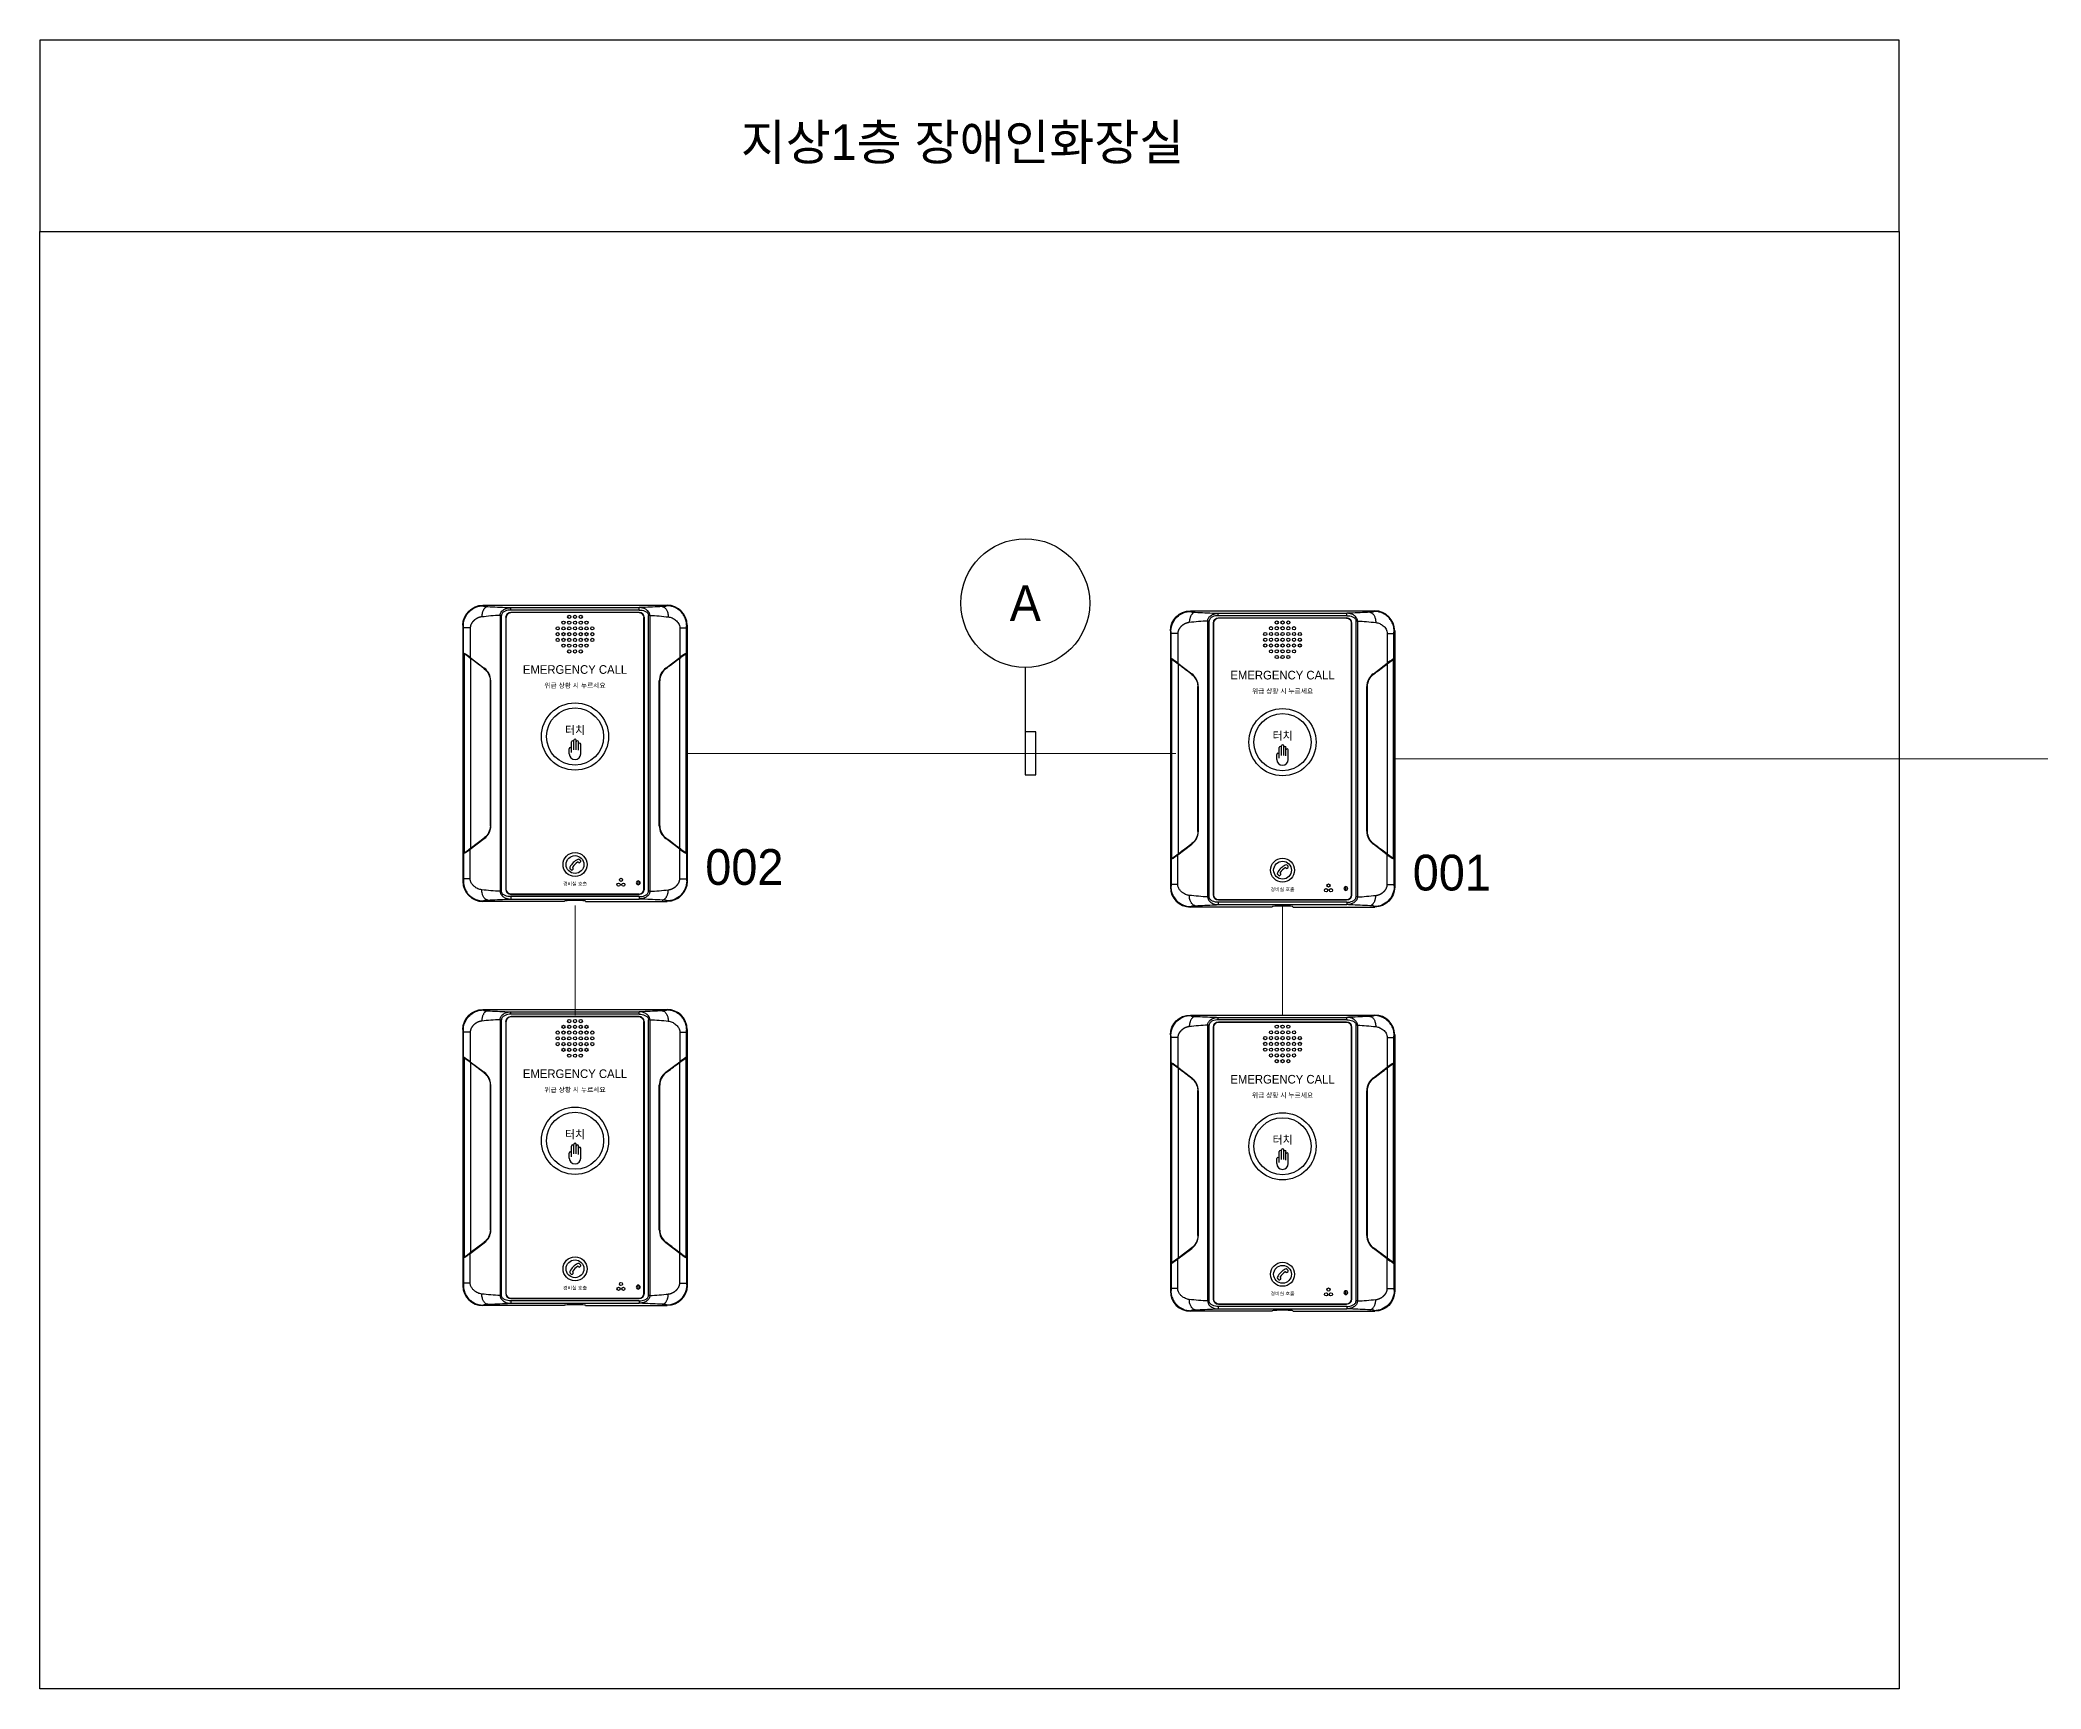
# Model space of a CAD drawing. Header units: millimetres. Extents: x 423257 to 751317, y -351975 to -271940.
# Drawn here: x 528793 to 549755, y -301244 to -283964 of the extents above; entities that cross this region are included whole.
import ezdxf
from ezdxf.enums import TextEntityAlignment as Align

# ---------------------------------------------------------------- set-up
doc = ezdxf.new("R2010")
doc.units = ezdxf.units.MM
doc.header["$LTSCALE"] = 150
for name, color, linetype in [('-----20 General Symbol', 3, 'Continuous'), ('-----29 Cable Schedule', 1, 'Continuous'), ('-----29 Indicator', 1, 'Continuous'), ('-----30 Text', 2, 'Continuous')]:
    doc.layers.add(name, color=color, linetype=linetype)
doc.layers.add('4', color=4, linetype='Continuous', lineweight=0)
doc.styles.add('ELEC', font='')
doc.styles.get('ELEC').set_extended_font_data('Dotum')

# ---------------------------------------------------------------- blocks, each defined once
blk = doc.blocks.new('비상벨(화장실상단)')
for p, q in [((-459.2, 0), (-456.9, -2.3)), ((-459.2, 0), (459.2, 0)), ((459.2, 0), (456.9, -2.3)), ((-556.5, -101.9), (-558.8, -99.6)), ((-558.8, -99.6), (-558.8, -1377)), ((-373.2, -51), (-373.2, -1425.6)), ((-373.2, -51), (-366.2, -51)), ((-366.2, -1425.6), (-366.2, -51)), ((-344, -60), (-344, -1416.6)), ((-343.6, -60.4), (-344, -60)), ((-343.6, -1416.2), (-343.6, -60.4)), ((-320.4, -23.9), (-320.4, -11.9)), ((320.4, -23.9), (-320.4, -23.9)), ((-319.3, -35.3), (319.3, -35.3)), ((-319.3, -35.3), (-318.9, -35.7)), ((318.9, -35.7), (-318.9, -35.7)), ((319.3, -35.3), (318.9, -35.7)), ((320.4, -23.9), (320.4, -11.9)), ((343.6, -60.4), (344, -60)), ((343.6, -1416.2), (343.6, -60.4)), ((344, -60), (344, -1416.6)), ((366.2, -1425.6), (366.2, -51)), ((373.2, -51), (366.2, -51)), ((373.2, -51), (373.2, -1425.6)), ((556.5, -101.9), (558.8, -99.6)), ((558.8, -99.6), (558.8, -1377)), ((-555.2, -238.4), (-555.2, -112.8)), ((-522.1, -112.8), (-522.1, -260.8)), ((522.1, -112.8), (522.1, -260.8)), ((555.2, -238.4), (555.2, -112.8)), ((-553.3, -251.2), (-555.7, -251.2)), ((-555.7, -251.2), (-555.7, -1225.4)), ((-555.2, -238.4), (-555.2, -238.4)), ((-554.3, -240.3), (-554.3, -240.3)), ((-548.9, -244.6), (-554.3, -240.3)), ((-553.3, -1225.4), (-553.3, -251.2)), ((-553.3, -251.2), (-553.1, -251.4)), ((-553.1, -242.5), (-553.1, -1234.1)), ((-552.8, -242.5), (-552.8, -1234.1)), ((-452.6, -315.2), (-522.2, -262.7)), ((-522.1, -260.8), (-452.5, -313.3)), ((-520.7, -264.9), (-520.7, -1211.7)), ((452.5, -313.3), (522.1, -260.8)), ((522.2, -262.7), (452.6, -315.2)), ((520.7, -264.9), (520.7, -1211.7)), ((548.9, -244.6), (554.3, -240.3)), ((552.8, -242.5), (552.8, -1234.1)), ((553.1, -242.5), (553.1, -1234.1)), ((553.3, -251.2), (553.1, -251.4)), ((553.3, -251.2), (555.7, -251.2)), ((553.3, -1225.4), (553.3, -251.2)), ((554.3, -240.3), (554.3, -240.3)), ((555.2, -238.4), (555.2, -238.4)), ((555.7, -251.2), (555.7, -1225.4)), ((-453.7, -315.4), (-452.6, -315.2)), ((-421.9, -1099.9), (-421.9, -376.7)), ((-421, -377.6), (-421.9, -377.7)), ((-421, -377.6), (-421, -1099)), ((-420, -377.6), (-421, -377.6)), ((-420, -1099), (-420, -377.6)), ((420, -1099), (420, -377.6)), ((421, -377.6), (420, -377.6)), ((421, -377.6), (421, -1099)), ((421, -377.6), (421.9, -377.7)), ((421.9, -1099.9), (421.9, -376.7)), ((453.7, -315.4), (452.6, -315.2)), ((-17.2, -734.9), (-17.2, -681.2)), ((-5.7, -720.3), (-5.7, -672.9)), ((5.7, -720.3), (5.7, -672.9)), ((17.2, -723), (17.2, -681.2)), ((28.7, -741.1), (28.7, -692.7)), ((-28.7, -741.1), (-28.7, -715.7)), ((-452.6, -1161.4), (-522.2, -1213.9)), ((-522.1, -1215.8), (-452.5, -1163.3)), ((-453.7, -1161.2), (-452.6, -1161.4)), ((-421, -1099), (-421.9, -1098.9)), ((-420, -1099), (-421, -1099)), ((421, -1099), (420, -1099)), ((421, -1099), (421.9, -1098.9)), ((522.1, -1215.8), (452.5, -1163.3)), ((453.7, -1161.2), (452.6, -1161.4)), ((452.6, -1161.4), (522.2, -1213.9)), ((-553.3, -1225.4), (-555.7, -1225.4)), ((-555.2, -1238.2), (-555.2, -1363.8)), ((-555.2, -1238.2), (-555.2, -1238.2)), ((-554.3, -1236.3), (-548.9, -1232.1)), ((-554.3, -1236.3), (-554.3, -1236.3)), ((-553.1, -1225.2), (-553.3, -1225.4)), ((-522.1, -1363.8), (-522.1, -1215.8)), ((16.6, -1281.4), (17.9, -1282.8)), ((27.4, -1273.3), (22.7, -1268.5)), ((23.6, -1282.8), (27.4, -1279)), ((522.1, -1363.8), (522.1, -1215.8)), ((554.3, -1236.3), (548.9, -1232.1)), ((553.1, -1225.2), (553.3, -1225.4)), ((553.3, -1225.4), (555.7, -1225.4)), ((554.3, -1236.3), (554.3, -1236.3)), ((555.2, -1238.2), (555.2, -1238.2)), ((555.2, -1238.2), (555.2, -1363.8)), ((-556.5, -1374.7), (-558.8, -1377)), ((-19, -1319.7), (-23.8, -1315)), ((-9.6, -1315.9), (-13.3, -1319.7)), ((-10.9, -1308.9), (-9.6, -1310.2)), ((314.1, -1393.5), (314.1, -1374.5)), ((314.7, -1393.6), (314.7, -1374.5)), ((323.5, -1388.6), (323.5, -1379.4)), ((324.1, -1387.3), (324.1, -1380.8)), ((556.5, -1374.7), (558.8, -1377)), ((-459.2, -1476.6), (-456.9, -1474.3)), ((-52.5, -1476.6), (-459.2, -1476.6)), ((-373.2, -1425.6), (-366.2, -1425.6)), ((-343.6, -1416.2), (-344, -1416.6)), ((-320.4, -1452.7), (-320.4, -1464.6)), ((320.4, -1452.7), (-320.4, -1452.7)), ((-319.3, -1441.3), (-318.9, -1440.9)), ((-319.3, -1441.3), (319.3, -1441.3)), ((318.9, -1440.9), (-318.9, -1440.9)), ((-52.5, -1476.6), (-51.9, -1474.7)), ((51.9, -1474.7), (52.5, -1476.6)), ((52.5, -1476.6), (459.2, -1476.6)), ((319.3, -1441.3), (318.9, -1440.9)), ((320.4, -1452.7), (320.4, -1464.6)), ((343.6, -1416.2), (344, -1416.6)), ((373.2, -1425.6), (366.2, -1425.6)), ((459.2, -1476.6), (456.9, -1474.3))]:
    blk.add_line(p, q)
for centre, radius in [((-57.4, -86.6), 7.98), ((-28.7, -57.9), 7.98), ((-28.7, -86.6), 7.98), ((0, -57.9), 7.98), ((0, -86.6), 7.98), ((28.7, -57.9), 7.98), ((28.7, -86.6), 7.98), ((57.4, -86.6), 7.98), ((-86.2, -115.3), 7.98), ((-86.2, -144), 7.98), ((-86.2, -172.7), 7.98), ((-57.4, -115.3), 7.98), ((-57.4, -144), 7.98), ((-57.4, -172.7), 7.98), ((-57.4, -201.4), 7.98), ((-28.7, -115.3), 7.98), ((-28.7, -144), 7.98), ((-28.7, -172.7), 7.98), ((-28.7, -201.4), 7.98), ((0, -115.3), 7.98), ((0, -144), 7.98), ((0, -172.7), 7.98), ((0, -201.4), 7.98), ((28.7, -115.3), 7.98), ((28.7, -144), 7.98), ((28.7, -172.7), 7.98), ((28.7, -201.4), 7.98), ((57.4, -115.3), 7.98), ((57.4, -144), 7.98), ((57.4, -172.7), 7.98), ((57.4, -201.4), 7.98), ((86.2, -115.3), 7.98), ((86.2, -144), 7.98), ((86.2, -172.7), 7.98), ((-28.7, -230.2), 7.98), ((0, -230.2), 7.98), ((28.7, -230.2), 7.98), ((0, -654.5), 167.5), ((0, -654.5), 142.4), ((0, -1292.7), 59.8), ((0, -1292.7), 44.4), ((217, -1392.8), 7.98), ((228.9, -1368.9), 7.98), ((240.9, -1392.8), 7.98)]:
    blk.add_circle(centre, radius)
at = {"extrusion": (0, 0, -1)}
blk.add_circle((-315.1, -1384), 9.57, dxfattribs=at)
for centre, radius, start, end in [((-11.5, -681.2), 5.74, 0, 180), ((0, -672.9), 5.74, 0, 180), ((11.5, -681.2), 5.74, 0, 180), ((23, -692.7), 5.74, 0, 180), ((-23, -715.7), 5.74, 0, 180), ((0, -741.1), 28.7, 180, 0), ((53.5, -1345.8), 88.4, 116.96256, 152.99106), ((62, -1354.3), 88.4, 123.99226, 145.95873), ((14.3, -1283.6), 3.19, 45, 123.99226), ((17, -1274.2), 8.04, 45, 116.97493), ((20.8, -1279.9), 4.02, 225, 315), ((24.6, -1276.1), 4.02, 315, 45), ((-18.1, -1309.3), 8.04, 152.62899, 225), ((-16.2, -1316.9), 4.02, 225, 315), ((-8.7, -1306.6), 3.19, 145.95873, 225), ((-12.4, -1313.1), 4.02, 315, 45)]:
    blk.add_arc(centre, radius, start, end)
at = {"extrusion": (-1.77494e-30, -1.17146e-15, -1)}
blk.add_ellipse((-459, -99.9), major_axis=(-70.7, 70.7), ratio=0.997265, start_param=5.499157, end_param=7.067214, dxfattribs=at)
at = {"extrusion": (-4.04291e-30, -1.17146e-15, -1)}
blk.add_ellipse((-319.3, -60.1), major_axis=(-17.5, 17.5), ratio=0.997265, start_param=5.499157, end_param=7.067214, dxfattribs=at)
for centre, major_axis, ratio, start_param, end_param in [((-318.9, -60.5), (-17.5, 17.5), 0.997265, 5.499157, 7.067214), ((319.3, -60.1), (17.5, 17.5), 0.997265, 5.499157, 7.067214), ((459, -99.9), (70.7, 70.7), 0.997265, 5.499157, 7.067214), ((-555.2, -251.6), (0, -13.2), 0.041099, 3.147604, 4.679882), ((-475.5, -299.6), (79.7, -61.1), 0.030011, 2.217818, 3.112232), ((-552.8, -238.4), (0.35, -2.37), 0.9986, 4.566019, 5.467878), ((-552.8, -238.4), (0.35, -2.37), 0.9986, 4.566019, 5.467878), ((-552.8, -251.6), (1.5, -11.3), 0.042209, 3.136682, 4.66896), ((-477, -301.5), (77.4, -61.1), 0.030236, 2.218709, 3.113122), ((-520.7, -260.8), (-1.44, -1.91), 0.498453, 5.071767, 6.23875), ((475.5, -299.6), (79.7, 61.1), 0.030011, 0.029361, 0.923774), ((520.7, -260.8), (1.44, -1.91), 0.498453, 0.044435, 1.211419), ((477, -301.5), (77.4, 61.1), 0.030236, 0.028471, 0.922884), ((552.8, -251.6), (1.5, 11.3), 0.042209, 4.755818, 6.288096), ((552.8, -238.4), (-0.35, -2.37), 0.9986, 0.815308, 1.717167), ((552.8, -238.4), (-0.35, -2.37), 0.9986, 0.815308, 1.717167), ((555.2, -251.6), (0, 13.2), 0.041099, 4.744896, 6.277174), ((-451.1, -313.3), (1.44, 1.91), 0.498453, 1.930174, 3.097157), ((-505.5, -378.1), (85.3, 6.6), 0.960533, 6.208929, 7.110788), ((505.5, -378.1), (85.3, -6.6), 0.960533, 2.31399, 3.215849), ((504.1, -378.1), (82.9, -6.4), 0.959359, 2.314018, 3.215877), ((451.1, -313.3), (1.44, -1.91), 0.498453, 0.044435, 1.211419), ((-451.1, -1163.3), (1.44, -1.91), 0.498453, 3.186028, 4.353011), ((-505.5, -1098.5), (85.3, -6.6), 0.960533, 5.455582, 6.357441), ((505.5, -1098.5), (85.3, 6.6), 0.960533, 3.067337, 3.969196), ((504.1, -1098.5), (82.9, 6.4), 0.959359, 3.067308, 3.969168), ((451.1, -1163.3), (1.44, 1.91), 0.498453, 5.071767, 6.23875), ((-555.2, -1225), (0, 13.2), 0.041099, 1.603304, 3.135581), ((-475.5, -1177), (79.7, 61.1), 0.030011, 3.170954, 4.065367), ((-552.8, -1238.2), (0.35, 2.37), 0.9986, 0.815308, 1.717167), ((-552.8, -1238.2), (0.35, 2.37), 0.9986, 0.815308, 1.717167), ((-552.8, -1225), (1.5, 11.3), 0.042209, 1.614225, 3.146503), ((-477, -1175.1), (77.4, 61.1), 0.030236, 3.170063, 4.064477), ((-520.7, -1215.8), (-1.44, 1.91), 0.498453, 0.044435, 1.211419), ((520.7, -1215.8), (1.44, 1.91), 0.498453, 5.071767, 6.23875), ((475.5, -1177), (79.7, -61.1), 0.030011, 5.359411, 6.253824), ((477, -1175.1), (77.4, -61.1), 0.030236, 5.360301, 6.254715), ((552.8, -1225), (1.5, -11.3), 0.042209, 6.278275, 7.810553), ((552.8, -1238.2), (-0.35, 2.37), 0.9986, 4.566019, 5.467878), ((552.8, -1238.2), (-0.35, 2.37), 0.9986, 4.566019, 5.467878), ((555.2, -1225), (0, -13.2), 0.041099, 0.006011, 1.538289), ((-459, -1376.7), (-70.7, -70.7), 0.997265, 5.499157, 7.067214), ((-319.3, -1416.5), (-17.5, -17.5), 0.997265, 5.499157, 7.067214), ((0, -1474.7), (51.9, 0), 0.052408, 2.700419, 3.140194), ((0, -1474.7), (51.9, 0), 0.052408, 0.429697, 2.700419), ((0, -1474.7), (51.9, 0), 0.052408, 0.001399, 0.429697), ((318.9, -1416.1), (17.5, -17.5), 0.997265, 5.499157, 7.067214)]:
    blk.add_ellipse(centre, major_axis=major_axis, ratio=ratio, start_param=start_param, end_param=end_param)
at = {"extrusion": (0, 1.17146e-15, -1)}
blk.add_ellipse((318.9, -60.5), major_axis=(17.5, 17.5), ratio=0.997265, start_param=5.499157, end_param=7.067214, dxfattribs=at)
at = {"extrusion": (2.36658e-30, 1.17146e-15, -1)}
for centre, major_axis in [((459, -1376.7), (70.7, -70.7)), ((319.3, -1416.5), (17.5, -17.5))]:
    blk.add_ellipse(centre, major_axis=major_axis, ratio=0.997265, start_param=5.499157, end_param=7.067214, dxfattribs=at)
at = {"extrusion": (5.14732e-29, 1.17146e-15, -1)}
blk.add_ellipse((-318.9, -1416.1), major_axis=(-17.5, -17.5), ratio=0.997265, start_param=5.499157, end_param=7.067214, dxfattribs=at)
for points, degree, knots in [([(-556.5, -101.9), (-556.4, -82.2), (-550.3, -62.5), (-528.1, -29.8), (-512.1, -16.9), (-493.7, -9.5)], 3, [0, 0, 0, 0, 0.5, 0.5, 1, 1, 1, 1]), ([(-493.7, -68.6), (-497.7, -71.1), (-501.4, -74.2), (-510.4, -81.5), (-515.7, -90.5), (-522.1, -101.3), (-522.1, -112.8)], 2, [0, 0, 0, 0.18839, 0.18839, 0.594195, 0.594195, 1, 1, 1]), ([(-465, -58.1), (-469.5, -58.5), (-474.4, -59.9), (-479.2, -61.2), (-484, -63.4), (-489.1, -65.6), (-493.7, -68.6)], 2, [0, 0, 0, 0.325534, 0.325534, 0.651068, 0.651068, 1, 1, 1]), ([(-454.8, -4.4), (-453.2, -5.2), (-449.3, -5.8), (-444.4, -6.5), (-435, -6.9)], 2, [0, 0, 0, 0.5, 0.5, 1, 1, 1]), ([(-435, -6.9), (-402.8, -8.4), (-371.5, -10), (-331.2, -11.5), (-325.8, -11.7), (-320.4, -11.9)], 3, [0, 0, 0, 0, 0.86628, 0.86628, 1, 1, 1, 1]), ([(-373.2, -51), (-373.1, -49), (-372.8, -45), (-370.9, -39.1), (-367.6, -33), (-362.2, -26.7), (-352.6, -19.4), (-341.1, -14.7), (-329.4, -12.3), (-323.4, -12.1), (-320.4, -11.9)], 3, [0, 0, 0, 0, 0.080395, 0.164014, 0.251213, 0.3682, 0.501677, 0.749778, 0.876537, 1, 1, 1, 1]), ([(-320.4, -23.9), (-330.2, -23.9), (-339.9, -25.5), (-353.1, -31.5), (-357.3, -34.2), (-363.9, -41.4), (-366.2, -46), (-366.2, -51)], 3, [0, 0, 0, 0, 0.5, 0.5, 0.75, 0.75, 1, 1, 1, 1]), ([(435, -6.9), (402.8, -8.4), (371.5, -10), (331.2, -11.5), (325.8, -11.7), (320.4, -11.9)], 3, [0, 0, 0, 0, 0.86628, 0.86628, 1, 1, 1, 1]), ([(373.2, -51), (373.2, -43.9), (370.5, -37.4), (362.9, -27.1), (358.1, -23.2), (342.8, -14.4), (331.5, -12.1), (320.4, -11.9)], 3, [0, 0, 0, 0, 0.25, 0.25, 0.5, 0.5, 1, 1, 1, 1]), ([(320.4, -23.9), (330.2, -23.9), (339.9, -25.5), (353.1, -31.5), (357.3, -34.2), (363.9, -41.4), (366.2, -46), (366.2, -51)], 3, [0, 0, 0, 0, 0.5, 0.5, 0.75, 0.75, 1, 1, 1, 1]), ([(454.8, -4.4), (454.2, -4.7), (453.1, -5.1), (449.5, -5.8), (444.8, -6.3), (439.5, -6.7), (436.5, -6.8), (435, -6.9)], 3, [0, 0, 0, 0, 0.26783, 0.500306, 0.762991, 0.883999, 1, 1, 1, 1]), ([(435, -6.9), (436.9, -7.2), (440.4, -7.8), (445.3, -10.4), (449.4, -13.9), (452.9, -18), (457.4, -25), (463.1, -37.8), (464.3, -50.9), (465, -58.1)], 3, [0, 0, 0, 0, 0.119549, 0.228024, 0.327211, 0.418028, 0.501315, 0.72469, 1, 1, 1, 1]), ([(456.9, -2.3), (456.5, -2.7), (455.7, -3.4), (455.1, -4.1), (454.8, -4.4)], 3, [0, 0, 0, 0, 0.500081, 1, 1, 1, 1]), ([(556.5, -101.9), (556.2, -97), (555.8, -87.7), (552.9, -74.9), (548.1, -61.1), (540.1, -46.3), (527.7, -31.2), (512.6, -18.7), (495.7, -9.7), (476.9, -3.6), (463.9, -2.8), (456.9, -2.3)], 3, [0, 0, 0, 0, 0.095265, 0.178549, 0.250164, 0.376201, 0.500112, 0.622711, 0.750058, 0.86626, 1, 1, 1, 1]), ([(465, -58.1), (468.1, -58.6), (474.6, -59.6), (487.1, -64.3), (499.1, -71.6), (509.5, -81.4), (516.1, -90.5), (521.1, -100.9), (521.8, -108.9), (522.1, -112.8)], 3, [0, 0, 0, 0, 0.120327, 0.250385, 0.500249, 0.632176, 0.750515, 0.8811, 1, 1, 1, 1]), ([(-555.2, -112.8), (-555.2, -109.6), (-555.3, -107.4), (-555.4, -105.2), (-555.7, -103.8), (-555.9, -103.1), (-556.1, -102.6), (-556.2, -102.2), (-556.5, -101.9)], 2, [0, 0, 0, 0.25, 0.25, 0.5, 0.5, 0.75, 0.75, 1, 1, 1]), ([(522.1, -112.8), (525.5, -112.8), (532, -112.9), (539.7, -112.8), (546.8, -112.8), (553, -112.7), (554.4, -112.7), (555.2, -112.8)], 3, [0, 0, 0, 0, 0.181643, 0.347899, 0.500293, 0.737023, 1, 1, 1, 1]), ([(555.2, -112.8), (555.2, -111.8), (555.2, -109.7), (555.3, -107.1), (555.5, -105.1), (555.7, -103.5), (556.1, -102.4), (556.3, -102.1), (556.5, -101.9)], 3, [0, 0, 0, 0, 0.102654, 0.209354, 0.337947, 0.499337, 0.724279, 1, 1, 1, 1]), ([(-520.7, -264.9), (-529.3, -258.4), (-537, -252.8), (-548.4, -244.7), (-552.2, -242.4), (-552.8, -242.5)], 3, [0, 0, 0, 0, 0.5, 0.5, 1, 1, 1, 1]), ([(-452.4, -316.4), (-455.2, -314.3), (-458.1, -312.1), (-480.8, -295), (-500.8, -279.9), (-520.7, -264.9)], 3, [0, 0, 0, 0, 0.123833, 0.123833, 1, 1, 1, 1]), ([(452.4, -316.4), (455.2, -314.3), (458.1, -312.1), (480.8, -295), (500.8, -279.9), (520.7, -264.9)], 3, [0, 0, 0, 0, 0.123833, 0.123833, 1, 1, 1, 1]), ([(520.7, -264.9), (529.3, -258.4), (537, -252.8), (548.4, -244.7), (552.2, -242.4), (552.8, -242.5)], 3, [0, 0, 0, 0, 0.5, 0.5, 1, 1, 1, 1]), ([(-421, -377.6), (-421.1, -373.8), (-421.5, -366.2), (-424.2, -354.8), (-428.6, -343.7), (-434.8, -333.1), (-442.8, -323.2), (-449.2, -317.9), (-452.6, -315.2)], 3, [0, 0, 0, 0, 0.146458, 0.298675, 0.458591, 0.62788, 0.807958, 1, 1, 1, 1]), ([(-452.4, -316.4), (-443.8, -322.9), (-436.2, -331.4), (-425.2, -352.1), (-421.9, -364.2), (-421.9, -376.7)], 3, [0, 0, 0, 0, 0.5, 0.5, 1, 1, 1, 1]), ([(452.4, -316.4), (443.8, -322.9), (436.2, -331.4), (425.2, -352.1), (421.9, -364.2), (421.9, -376.7)], 3, [0, 0, 0, 0, 0.5, 0.5, 1, 1, 1, 1]), ([(-520.7, -1211.7), (-507.8, -1201.9), (-494.8, -1192.1), (-472, -1175), (-462.2, -1167.6), (-452.4, -1160.2)], 3, [0, 0, 0, 0, 0.57004, 0.57004, 1, 1, 1, 1]), ([(-421.9, -1099.9), (-421.9, -1112.4), (-425.2, -1124.5), (-436.2, -1145.2), (-443.8, -1153.7), (-452.4, -1160.2)], 3, [0, 0, 0, 0, 0.5, 0.5, 1, 1, 1, 1]), ([(421.9, -1099.9), (421.9, -1112.4), (425.2, -1124.5), (436.2, -1145.2), (443.8, -1153.7), (452.4, -1160.2)], 3, [0, 0, 0, 0, 0.5, 0.5, 1, 1, 1, 1]), ([(520.7, -1211.7), (507.8, -1201.9), (494.8, -1192.1), (472, -1175), (462.2, -1167.6), (452.4, -1160.2)], 3, [0, 0, 0, 0, 0.57004, 0.57004, 1, 1, 1, 1]), ([(-552.8, -1234.1), (-552.2, -1234.2), (-548.5, -1231.9), (-537, -1223.8), (-529.3, -1218.2), (-520.7, -1211.7)], 3, [0, 0, 0, 0, 0.5, 0.5, 1, 1, 1, 1]), ([(552.8, -1234.1), (552.2, -1234.2), (548.5, -1231.9), (537, -1223.8), (529.3, -1218.2), (520.7, -1211.7)], 3, [0, 0, 0, 0, 0.5, 0.5, 1, 1, 1, 1]), ([(-555.2, -1363.8), (-555.2, -1364.8), (-555.2, -1366.9), (-555.3, -1369.5), (-555.5, -1371.5), (-555.9, -1373.9), (-556.2, -1374.3), (-556.5, -1374.7)], 3, [0, 0, 0, 0, 0.102185, 0.20891, 0.338274, 0.499422, 1, 1, 1, 1]), ([(-556.5, -1374.7), (-556.3, -1379.2), (-555.9, -1388), (-553.2, -1400.5), (-549.4, -1411.8), (-544.8, -1421.7), (-536.2, -1435.8), (-520.5, -1453.5), (-502.8, -1462.5), (-493.7, -1467.1)], 3, [0, 0, 0, 0, 0.11571, 0.223393, 0.323102, 0.415335, 0.500773, 0.742972, 1, 1, 1, 1]), ([(-522.1, -1363.8), (-525.4, -1363.8), (-531.9, -1363.8), (-539.8, -1364), (-546.2, -1364.1), (-550.9, -1364.1), (-554.1, -1363.9), (-554.8, -1363.9), (-555.2, -1363.8)], 3, [0, 0, 0, 0, 0.175427, 0.345718, 0.512215, 0.675658, 0.837824, 1, 1, 1, 1]), ([(-493.7, -1408), (-495.5, -1406.8), (-499.1, -1404.4), (-505.8, -1398.8), (-513.9, -1390.2), (-519.6, -1379.3), (-521.9, -1369.9), (-522, -1365.8), (-522.1, -1363.8)], 3, [0, 0, 0, 0, 0.128416, 0.253965, 0.505871, 0.793599, 0.897914, 1, 1, 1, 1]), ([(556.5, -1374.7), (556.4, -1400.7), (545.6, -1426.6), (508.8, -1463.4), (482.9, -1474.2), (456.9, -1474.3)], 3, [0, 0, 0, 0, 0.5, 0.5, 1, 1, 1, 1]), ([(465, -1418.5), (469.5, -1418.1), (474.4, -1416.7), (479.2, -1415.4), (484, -1413.2), (493.5, -1409), (501.4, -1402.4), (510.4, -1395.1), (515.7, -1386.1), (522.1, -1375.3), (522.1, -1363.8)], 2, [0, 0, 0, 0.125, 0.125, 0.25, 0.25, 0.5, 0.5, 0.75, 0.75, 1, 1, 1]), ([(555.2, -1363.8), (555.2, -1367), (555.4, -1371.4), (555.7, -1372.8), (556, -1374.2), (556.5, -1374.7)], 2, [0, 0, 0, 0.25, 0.5, 0.5, 1, 1, 1]), ([(-465, -1418.5), (-468.1, -1418), (-474.6, -1417), (-484.2, -1413.4), (-490.5, -1409.9), (-493.7, -1408)], 3, [0, 0, 0, 0, 0.311698, 0.648603, 1, 1, 1, 1]), ([(-493.7, -1467.1), (-490.1, -1468.4), (-482.6, -1471.1), (-470.2, -1473.7), (-461.5, -1474.1), (-456.9, -1474.3)], 3, [0, 0, 0, 0, 0.303562, 0.636653, 1, 1, 1, 1]), ([(-435, -1469.7), (-436.9, -1469.4), (-440.4, -1468.8), (-445.3, -1466.1), (-449.4, -1462.7), (-452.9, -1458.6), (-457.4, -1451.6), (-463.1, -1438.8), (-464.3, -1425.7), (-465, -1418.5)], 3, [0, 0, 0, 0, 0.119549, 0.228024, 0.327211, 0.418028, 0.501315, 0.72469, 1, 1, 1, 1]), ([(-456.9, -1474.3), (-456.5, -1473.9), (-455.7, -1473.2), (-455.1, -1472.5), (-454.8, -1472.2)], 3, [0, 0, 0, 0, 0.500081, 1, 1, 1, 1]), ([(-454.8, -1472.2), (-454.2, -1471.9), (-453.1, -1471.5), (-449.5, -1470.8), (-444.8, -1470.3), (-439.5, -1469.9), (-436.5, -1469.7), (-435, -1469.7)], 3, [0, 0, 0, 0, 0.26783, 0.500306, 0.762991, 0.883999, 1, 1, 1, 1]), ([(-435, -1469.7), (-402.8, -1468.2), (-371.5, -1466.6), (-331.2, -1465.1), (-325.8, -1464.9), (-320.4, -1464.6)], 3, [0, 0, 0, 0, 0.86628, 0.86628, 1, 1, 1, 1]), ([(-373.2, -1425.6), (-373.2, -1432.7), (-370.5, -1439.2), (-362.9, -1449.5), (-358.1, -1453.4), (-342.8, -1462.1), (-331.5, -1464.5), (-320.4, -1464.6)], 3, [0, 0, 0, 0, 0.25, 0.25, 0.5, 0.5, 1, 1, 1, 1]), ([(-320.4, -1452.7), (-330.2, -1452.7), (-339.9, -1451.1), (-353.1, -1445.1), (-357.3, -1442.4), (-363.9, -1435.2), (-366.2, -1430.6), (-366.2, -1425.6)], 3, [0, 0, 0, 0, 0.5, 0.5, 0.75, 0.75, 1, 1, 1, 1]), ([(373.2, -1425.6), (373.1, -1427.6), (372.8, -1431.6), (370.9, -1437.5), (367.6, -1443.6), (362.2, -1449.9), (352.6, -1457.2), (341.1, -1461.9), (329.4, -1464.3), (323.4, -1464.5), (320.4, -1464.6)], 3, [0, 0, 0, 0, 0.080395, 0.164014, 0.251213, 0.3682, 0.501677, 0.749778, 0.876537, 1, 1, 1, 1]), ([(320.4, -1452.7), (330.2, -1452.7), (339.9, -1451.1), (353.1, -1445.1), (357.3, -1442.4), (363.9, -1435.2), (366.2, -1430.6), (366.2, -1425.6)], 3, [0, 0, 0, 0, 0.5, 0.5, 0.75, 0.75, 1, 1, 1, 1]), ([(435, -1469.7), (402.8, -1468.2), (371.5, -1466.6), (331.2, -1465.1), (325.8, -1464.9), (320.4, -1464.6)], 3, [0, 0, 0, 0, 0.86628, 0.86628, 1, 1, 1, 1]), ([(454.8, -1472.2), (453.2, -1471.4), (449.3, -1470.8), (444.4, -1470.1), (435, -1469.7)], 2, [0, 0, 0, 0.5, 0.5, 1, 1, 1])]:
    blk.add_open_spline(points, degree=degree, knots=knots)
for points, degree in [([(-493.7, -9.5), (-482, -4.8), (-469.5, -2.4), (-456.9, -2.3)], 3), ([(-373.2, -51), (-403.7, -51.1), (-434.4, -55.3), (-465, -58.1)], 3), ([(-456.9, -2.3), (-454.8, -4.4)], 1), ([(-320.4, -11.9), (-106.8, -11.9), (106.8, -11.9), (320.4, -11.9)], 3), ([(373.2, -51), (403.7, -51.1), (434.4, -55.3), (465, -58.1)], 3), ([(-522.1, -112.8), (-541.4, -112.8), (-553.9, -112.8), (-555.2, -112.8)], 3), ([(-552.8, -242.5), (-552.9, -242.5), (-553, -242.5), (-553.1, -242.5)], 3), ([(552.8, -242.5), (552.9, -242.5), (553, -242.5), (553.1, -242.5)], 3), ([(-421, -1099), (-421, -1123.2), (-432.8, -1146.5), (-452.6, -1161.4)], 3), ([(-553.1, -1234.1), (-553, -1234.1), (-552.9, -1234.1), (-552.8, -1234.1)], 3), ([(553.1, -1234.1), (553, -1234.1), (552.9, -1234.1), (552.8, -1234.1)], 3), ([(522.1, -1363.8), (541.4, -1363.8), (553.9, -1363.8), (555.2, -1363.8)], 3), ([(-373.2, -1425.6), (-403.7, -1425.5), (-434.4, -1421.3), (-465, -1418.5)], 3), ([(-320.4, -1464.6), (-106.8, -1464.6), (106.8, -1464.6), (320.4, -1464.6)], 3), ([(373.2, -1425.6), (403.7, -1425.5), (434.4, -1421.3), (465, -1418.5)], 3), ([(456.9, -1474.3), (454.8, -1472.2)], 1)]:
    blk.add_open_spline(points, degree=degree)
for points in [[(-435, -6.9), (-463.8, -9), (-465, -58.1)], [(435, -1469.7), (463.8, -1467.6), (465, -1418.5)]]:
    blk.add_rational_spline(points, [1, 0.721966905676, 1], degree=2)
at = {"style": 'ELEC'}
for s, height, p in [('EMERGENCY CALL', 43.077, (0, -320.3)), ('위급 상황 시 누르세요', 23.932, (0, -400.1)), ('터치', 39.89, (0, -622.6)), ('경비실 호출', 17.55, (0, -1388.6))]:
    blk.add_text(s, height=height, dxfattribs=at).set_placement(p, align=Align.MIDDLE_CENTER)

msp = doc.modelspace()

# ---------------------------------------------------------------- linework, layer by layer
at = {"layer": '-----29 Cable Schedule'}
for points in [[(528793, -285970), (548271, -285970), (548271, -283964), (528793, -283964)], [(528793, -285970), (548271, -285970), (548271, -301244), (528793, -301244)]]:
    msp.add_lwpolyline(points, close=True, dxfattribs=at)
at = {"layer": '-----29 Indicator', "color": 1}
msp.add_lwpolyline([(539115, -290539), (539115, -291664), (539227, -291664), (539227, -291214), (539115, -291214)], dxfattribs=at)
msp.add_circle((539115, -289865), 675, dxfattribs=at)
at = {"layer": '4'}
for p, q in [((540691, -291439), (535573, -291439)), ((561657, -291498), (542984, -291498))]:
    msp.add_line(p, q, dxfattribs=at)
at = {"layer": '4', "ltscale": 3}
for p, q in [((534398, -293032), (534398, -294181)), ((541810, -293032), (541810, -294181))]:
    msp.add_line(p, q, dxfattribs=at)

# ---------------------------------------------------------------- block references
at = {"layer": '-----20 General Symbol', "xscale": 2.10207923660131, "yscale": 2.10207923660131, "zscale": 2.10207923660131}
for p in [(534398, -289887), (541810, -289946), (534398, -294123), (541810, -294181)]:
    msp.add_blockref('비상벨(화장실상단)', p, dxfattribs=at)

# ---------------------------------------------------------------- texts
at = {"layer": '-----30 Text', "color": 2, "style": 'ELEC'}
for s, p in [('지상1층 장애인화장실', (538457, -285034)), ('A', (539115, -289865))]:
    msp.add_text(s, height=375, dxfattribs=at).set_placement(p, align=Align.MIDDLE_CENTER)
for s, p in [('002', (535763, -292630)), ('001', (543174, -292689))]:
    msp.add_text(s, height=375, dxfattribs=at).set_placement(p, align=Align.MIDDLE_LEFT)

doc.saveas('drawing.dxf')
